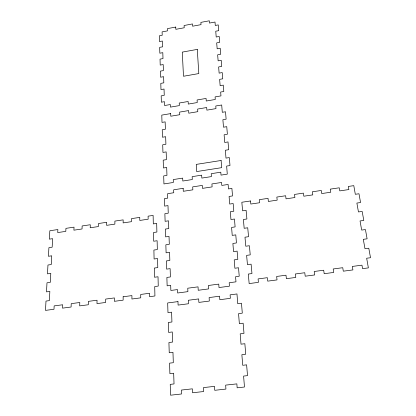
<?xml version="1.0" encoding="UTF-8"?>
<svg xmlns="http://www.w3.org/2000/svg" width="416" height="416" viewBox="0 0 416 416"><rect width="100%" height="100%" fill="white"/><g stroke="black" fill="none" stroke-linecap="round" stroke-linejoin="round"><path stroke-width="0.62" d="M123.141 296.769L123.141 300.165L114.39 301.319L114.41 297.924L105.711 299.073L105.669 302.463L96.98 303.607L97.042 300.222L88.4 301.366L88.317 304.751L79.69 305.885L79.794 302.505L71.219 303.638L71.094 307.018L62.525 308.142L62.67 304.772L54.153 305.895L53.992 309.265L45.49 310.388L45.994 301.075L49.374 300.622L49.852 291.429L46.498 291.881L46.992 282.807L50.326 282.35L50.794 273.395L47.481 273.853L47.965 265.013L51.256 264.545L51.709 255.814L48.438 256.282L48.911 247.66L52.161 247.192L52.608 238.675L49.374 239.148L49.832 230.74L57.866 229.549L57.72 232.57L65.801 231.374L65.931 228.353L74.022 227.152L73.913 230.178L82.046 228.972L82.139 225.95L90.288 224.739L90.21 227.765L98.405 226.559L98.462 223.527L106.662 222.31L106.621 225.342L114.873 224.125L114.889 221.088L123.146 219.866L123.146 222.903L131.456 221.676L131.435 218.634L139.755 217.402L139.792 220.444L148.153 219.206L148.096 216.164L153.119 215.42L153.306 223.912L156.681 223.418L156.9 232.024L153.499 232.513L153.696 241.233L157.118 240.739L157.336 249.569L153.894 250.058L154.097 259.002L157.56 258.518L157.789 267.582L154.3 268.06L154.508 277.248L158.018 276.77L158.252 286.078L154.716 286.551L154.929 295.979L149.599 296.681L149.536 293.275L140.707 294.445L140.754 297.846L131.929 299.01L131.908 295.604L123.141 296.769M175.734 27.066L167.414 28.616L167.497 30.883L162.094 31.886L162.209 35.298L159.297 35.838L159.474 41.574L162.406 41.033L162.604 46.826L159.656 47.362L159.843 53.212L162.802 52.671L162.999 58.583L160.025 59.119L160.212 65.088L163.202 64.553L163.41 70.58L160.404 71.115L160.592 77.204L163.613 76.674L163.821 82.831L160.789 83.361L160.982 89.575L164.034 89.045L164.247 95.332L161.179 95.862L161.377 102.206L164.46 101.681L164.59 105.524L170.347 104.541L170.446 107.115L179.348 105.602L179.228 103.022L188.146 101.499L188.282 104.078L197.252 102.554L197.096 99.97L206.076 98.441L206.253 101.02L215.285 99.481L215.088 96.902L220.969 95.898L220.657 92.04L223.813 91.499L223.283 85.124L220.142 85.67L219.632 79.362L222.758 78.816L222.238 72.582L219.128 73.128L218.629 66.95L221.723 66.404L221.213 60.289L218.135 60.84L217.646 54.792L220.709 54.241L220.21 48.256L217.162 48.807L216.684 42.879L219.716 42.328L219.227 36.468L216.211 37.019L215.743 31.21L218.738 30.659L218.26 24.908L215.28 25.464L215.004 22.043L209.487 23.067L209.316 20.8L200.881 22.376L201.032 24.643L192.608 26.208L192.468 23.941L184.085 25.506L184.21 27.773L175.838 29.328L175.734 27.066M197.278 49.395L182.27 52.114L183.492 76.258L198.812 73.564L197.278 49.395M170.695 113.604L161.782 115.107L162.011 122.392L165.147 121.867L165.396 129.241L162.24 129.766L162.474 137.228L165.651 136.703L165.906 144.253L162.713 144.773L162.952 152.417L166.166 151.902L166.426 159.635L163.197 160.15L163.441 167.981L166.691 167.471L166.962 175.401L163.691 175.911L163.94 183.934L173.358 182.478L173.248 179.577L182.686 178.11L182.822 181.017L192.312 179.551L192.156 176.644L201.666 175.167L201.843 178.079L211.416 176.597L211.219 173.685L220.797 172.198L221.021 175.115L227.287 174.143L226.637 166.078L229.991 165.552L229.33 157.581L225.992 158.106L225.358 150.238L228.67 149.708L228.025 141.934L224.728 142.464L224.11 134.789L227.38 134.254L226.751 126.667L223.496 127.202L222.888 119.709L226.122 119.174L225.508 111.769L222.29 112.304L221.702 104.993L215.779 105.992L215.977 108.612L206.877 110.146L206.695 107.526L197.647 109.054L197.803 111.67L188.77 113.194L188.63 110.578L179.65 112.091L179.769 114.707L170.799 116.22L170.695 113.604M221.114 160.482L196.253 164.398L196.659 171.569L221.666 167.664L221.114 160.482M183.154 188.339L173.644 189.795L173.758 192.743L167.58 193.684L167.731 198.13L164.403 198.635L164.637 206.112L167.986 205.608L168.246 213.174L164.871 213.673L165.116 221.322L168.501 220.823L168.766 228.566L165.355 229.06L165.604 236.886L169.031 236.392L169.302 244.317L165.849 244.806L166.104 252.819L169.572 252.33L169.848 260.442L166.353 260.926L166.613 269.126L170.123 268.648L170.404 276.952L166.873 277.43L167.138 285.834L170.69 285.36L170.867 290.451L177.502 289.572L177.632 292.994L187.907 291.642L187.751 288.215L198.042 286.853L198.224 290.28L208.588 288.917L208.38 285.485L218.759 284.112L218.993 287.55L229.445 286.172L229.185 282.734L235.981 281.835L235.57 276.708L239.226 276.219L238.519 267.748L234.884 268.242L234.208 259.875L237.822 259.381L237.13 251.118L233.542 251.618L232.882 243.454L236.449 242.949L235.778 234.879L232.232 235.383L231.587 227.417L235.113 226.907L234.452 219.029L230.953 219.534L230.324 211.749L233.802 211.24L233.163 203.544L229.7 204.053L229.086 196.446L232.528 195.931L231.899 188.412L228.478 188.932L228.119 184.46L221.801 185.422L221.577 182.458L211.916 183.94L212.118 186.898L202.472 188.37L202.29 185.411L192.702 186.878L192.863 189.831L183.29 191.292L183.154 188.339M250.536 200.964L241.831 202.254L242.606 210.818L246.106 210.304L246.912 218.988L243.386 219.497L244.176 228.29L247.728 227.786L248.555 236.694L244.982 237.198L245.794 246.225L249.392 245.726L250.24 254.878L246.615 255.377L247.452 264.649L251.098 264.155L251.971 273.562L248.3 274.05L249.158 283.577L258.414 282.36L258.081 278.912L267.348 277.685L267.706 281.138L277.03 279.911L276.645 276.453L285.984 275.215L286.39 278.678L295.786 277.441L295.355 273.978L304.762 272.735L305.214 276.198L314.683 274.95L314.205 271.482L323.684 270.228L324.189 273.702L333.726 272.444L333.195 268.97L342.748 267.706L343.304 271.185L352.914 269.922L352.336 266.438L361.962 265.164L362.565 268.648L368.373 267.883L366.662 258.237L370.51 257.722L368.794 248.206L364.972 248.721L363.308 239.34L367.104 238.815L365.435 229.559L361.665 230.084L360.048 220.953L363.792 220.428L362.164 211.416L358.452 211.952L356.876 203.065L360.563 202.53L358.982 193.757L355.321 194.293L353.787 185.645L348.338 186.451L348.873 189.556L339.804 190.892L339.29 187.798L330.268 189.134L330.762 192.228L321.75 193.56L321.282 190.466L312.328 191.797L312.775 194.886L303.831 196.206L303.404 193.118L294.512 194.438L294.918 197.522L286.042 198.838L285.657 195.754L276.827 197.064L277.191 200.143L268.372 201.448L268.034 198.37L259.272 199.67L259.589 202.743L250.832 204.038L250.536 200.964M177.965 301.61L167.674 302.947L167.976 312.634L171.6 312.172L171.933 322L168.288 322.462L168.6 332.42L172.271 331.968L172.614 342.066L168.917 342.519L169.234 352.758L172.962 352.316L173.316 362.705L169.562 363.147L169.894 373.677L173.67 373.24L174.034 383.932L170.227 384.363L170.565 395.2L181.537 393.983L181.386 390.057L192.379 388.835L192.561 392.766L203.632 391.539L203.419 387.603L214.516 386.365L214.755 390.307L225.93 389.069L225.659 385.122L236.855 383.874L237.151 387.826L244.478 387.015L243.594 376.074L247.52 375.632L246.615 364.842L242.726 365.29L241.862 354.661L245.731 354.208L244.858 343.72L241.02 344.178L240.183 333.85L243.994 333.388L243.142 323.196L239.361 323.664L238.55 313.622L242.304 313.149L241.478 303.238L237.749 303.716L236.964 293.951L230.1 294.845L230.365 298.34L219.825 299.702L219.586 296.208L209.113 297.57L209.326 301.059L198.874 302.406L198.687 298.922L188.308 300.269L188.464 303.753L178.1 305.089L177.965 301.61"/></g></svg>
